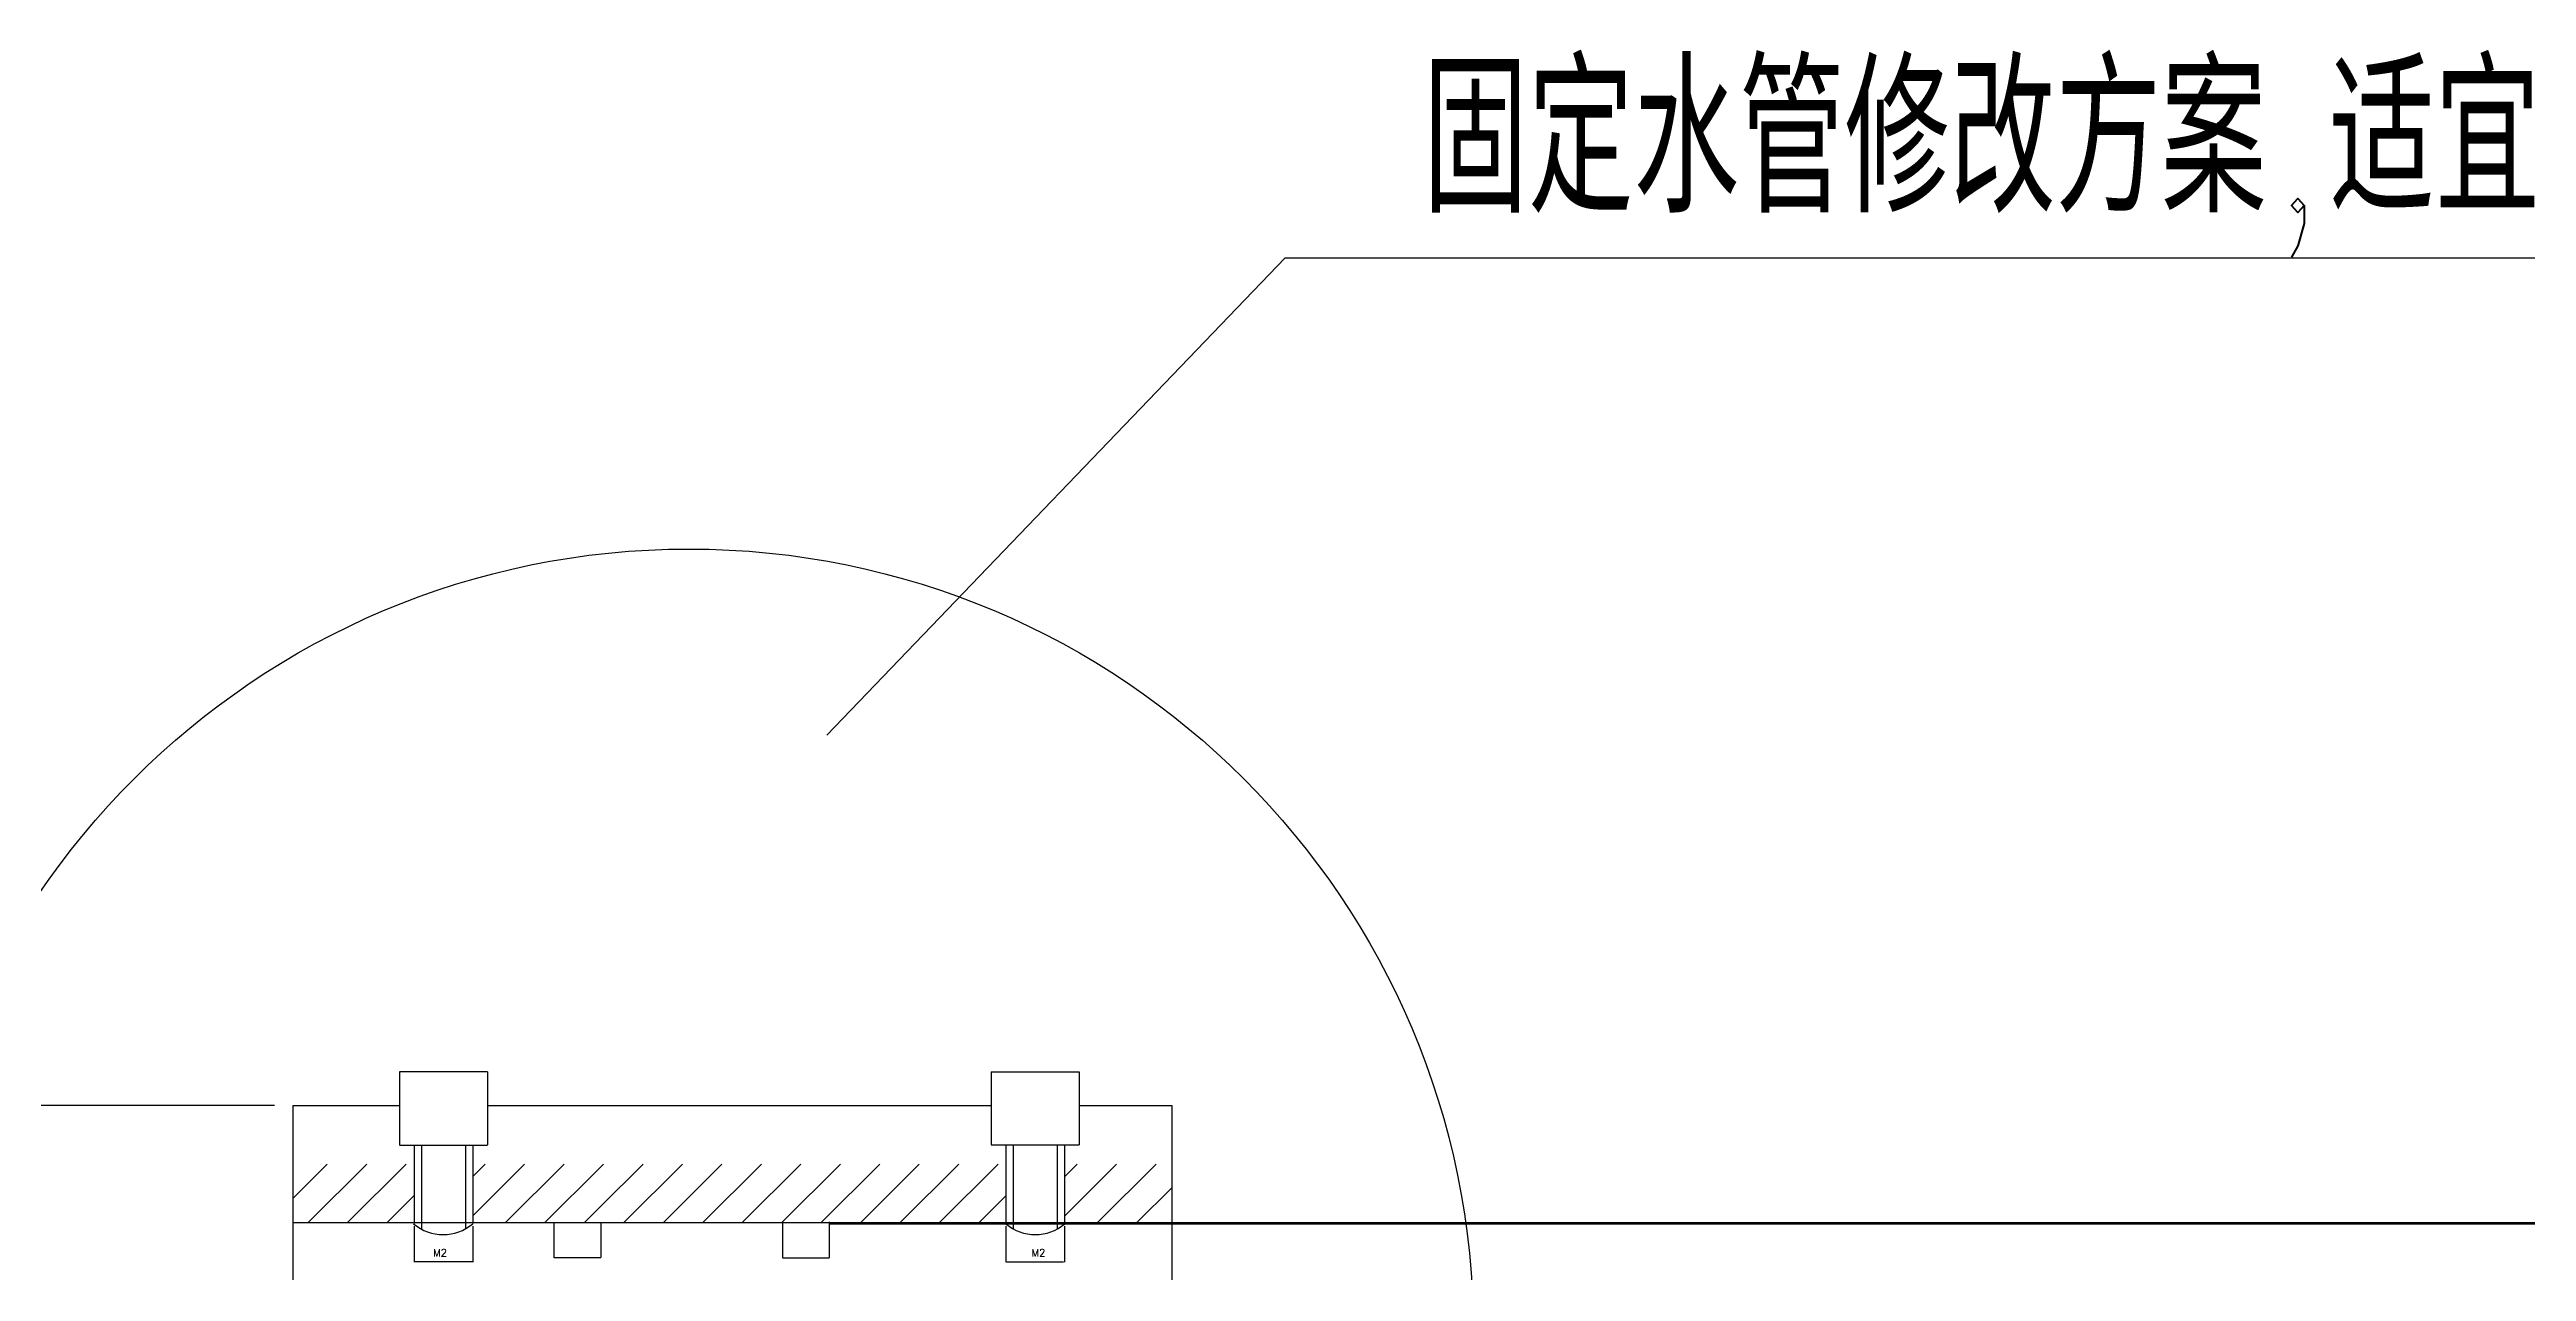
# Model space of a CAD drawing. Header units: millimetres. Extents: x -58888 to 139371, y -43158 to 38068.
# Drawn here: x 70064 to 78518, y 29787 to 33959 of the extents above; entities that cross this region are included whole.
import ezdxf

# ---------------------------------------------------------------- set-up
doc = ezdxf.new("R2010")
doc.units = ezdxf.units.MM
doc.linetypes.add('HIDDEN', pattern=[9.525, 6.35, -3.175])
doc.layers.add('图层2', color=108, linetype='Continuous')
doc.styles.get("Standard").update_dxf_attribs({"font": 'txt', "bigfont": 'gbcbig.shx'})

msp = doc.modelspace()

# ---------------------------------------------------------------- linework, layer by layer
for p, q in [((72717.502, 31617.638), (74281.636, 33248.042)), ((74281.636, 33248.042), (80723.812, 33248.042))]:
    msp.add_line(p, q)
msp.add_circle((72246.148, 29575.776), 2678.017)
for centre in [(71407.55, 30067.158), (73428.734, 30067.158)]:
    msp.add_arc(centre, 154.628, 229.3477362, 310.6522638)
at = {"layer": '图层2', "color": 1, "linetype": 'HIDDEN', "ltscale": 0.2}
for p, q in [((71258.489, 30468.008), (71258.489, 30218.008)), ((71558.489, 30468.008), (71258.489, 30468.008)), ((71558.489, 30468.008), (71558.489, 30218.008)), ((73277.795, 30468.008), (73277.795, 30218.008)), ((73277.795, 30468.008), (73577.795, 30468.008)), ((73577.795, 30468.008), (73577.795, 30218.008)), ((71258.489, 30218.008), (71558.489, 30218.008)), ((71308.489, 30218.008), (71308.489, 29949.69)), ((71333.489, 30218.008), (71333.489, 29931.42)), ((71483.489, 30218.008), (71483.489, 29932.461)), ((71508.489, 30218.008), (71508.489, 29949.69)), ((73577.795, 30218.008), (73277.795, 30218.008)), ((73327.795, 30218.008), (73327.795, 29949.69)), ((73352.795, 30218.008), (73352.795, 29932.461)), ((73502.795, 30218.008), (73502.795, 29931.42)), ((73527.795, 30218.008), (73527.795, 29949.69)), ((71786.116, 29833.435), (71786.116, 29953.435)), ((71946.116, 29953.435), (71946.116, 29833.435)), ((72566.116, 29953.435), (72566.116, 29833.435)), ((72724.591, 29953.573), (73894.591, 29953.573)), ((72726.116, 29833.435), (72726.116, 29957.189)), ((71946.116, 29833.435), (71786.116, 29833.435)), ((72566.116, 29833.435), (72726.116, 29833.435))]:
    msp.add_line(p, q, dxfattribs=at)
at = {"layer": '图层2', "color": 6, "linetype": 'ByBlock'}
msp.add_line((70832.091, 30353.573), (69206.148, 30353.573), dxfattribs=at)
at = {"layer": '图层2', "color": 2, "linetype": 'ByBlock'}
for p, q in [((70894.591, 30353.573), (70894.591, 25479.651)), ((70894.591, 30353.573), (71258.489, 30353.573)), ((71558.489, 30353.573), (73277.795, 30353.573)), ((73577.795, 30353.573), (73894.591, 30353.573)), ((73894.591, 30353.573), (73894.591, 25390.491)), ((70894.591, 29953.573), (123826.116, 29953.573))]:
    msp.add_line(p, q, dxfattribs=at)
at = {"layer": '图层2', "color": 4, "linetype": 'ByBlock'}
for p, q in [((70894.591, 30036.119), (71012.044, 30153.573)), ((70946.748, 29953.573), (71146.748, 30153.573)), ((71081.452, 29953.573), (71281.452, 30153.573)), ((71508.489, 30111.202), (71550.86, 30153.573)), ((71508.489, 29976.498), (71685.564, 30153.573)), ((71620.268, 29953.573), (71820.268, 30153.573)), ((71754.971, 29953.573), (71944.591, 30143.192)), ((71944.591, 30143.192), (71954.971, 30153.573)), ((71944.591, 30008.489), (72089.675, 30153.573)), ((72024.379, 29953.573), (72224.379, 30153.573)), ((72159.083, 29953.573), (72359.083, 30153.573)), ((72293.787, 29953.573), (72493.787, 30153.573)), ((72428.491, 29953.573), (72628.491, 30153.573)), ((72563.194, 29953.573), (72763.194, 30153.573)), ((72697.898, 29953.573), (72897.898, 30153.573)), ((72832.602, 29953.573), (73032.602, 30153.573)), ((72967.306, 29953.573), (73167.306, 30153.573)), ((73102.01, 29953.573), (73302.01, 30153.573)), ((73527.795, 30109.95), (73571.417, 30153.573)), ((73527.795, 29975.246), (73706.121, 30153.573)), ((73640.825, 29953.573), (73840.825, 30153.573)), ((71216.156, 29953.573), (71308.489, 30045.905)), ((73236.714, 29953.573), (73327.795, 30044.654)), ((73775.529, 29953.573), (73894.591, 30072.635)), ((71889.675, 29953.573), (71944.591, 30008.489))]:
    msp.add_line(p, q, dxfattribs=at)
at = {"layer": '图层2', "color": 3, "linetype": 'ByBlock'}
for p, q in [((71308.489, 29941.514), (71308.489, 29818.432)), ((71508.489, 29941.514), (71508.489, 29818.432)), ((72724.591, 29949.69), (123744.591, 29949.69)), ((73327.795, 29941.514), (73327.795, 29818.432)), ((73527.795, 29941.514), (73527.795, 29818.432)), ((71505.989, 29819.682), (71310.989, 29819.682)), ((73330.295, 29819.682), (73525.295, 29819.682))]:
    msp.add_line(p, q, dxfattribs=at)
for points in [[(71310.989, 29820.098), (71310.989, 29819.265), (71308.489, 29819.682)], [(71505.989, 29820.098), (71505.989, 29819.265), (71508.489, 29819.682)], [(73330.295, 29820.098), (73330.295, 29819.265), (73327.795, 29819.682)], [(73525.295, 29820.098), (73525.295, 29819.265), (73527.795, 29819.682)]]:
    msp.add_solid(points, dxfattribs=at)

# ---------------------------------------------------------------- texts
at = {"layer": '图层2', "color": 6}
msp.add_text('固定水管修改方案,适宜原装蓝管', height=500, dxfattribs=at).set_placement((74750.783, 33403.226))
at = {"layer": '图层2', "color": 3, "linetype": 'ByBlock', "char_height": 25, "attachment_point": 5}
for insert in [(71396.906, 29850.473), (73439.378, 29850.473)]:
    msp.add_mtext('M2', dxfattribs=dict(at, insert=insert))

doc.saveas('drawing.dxf')
